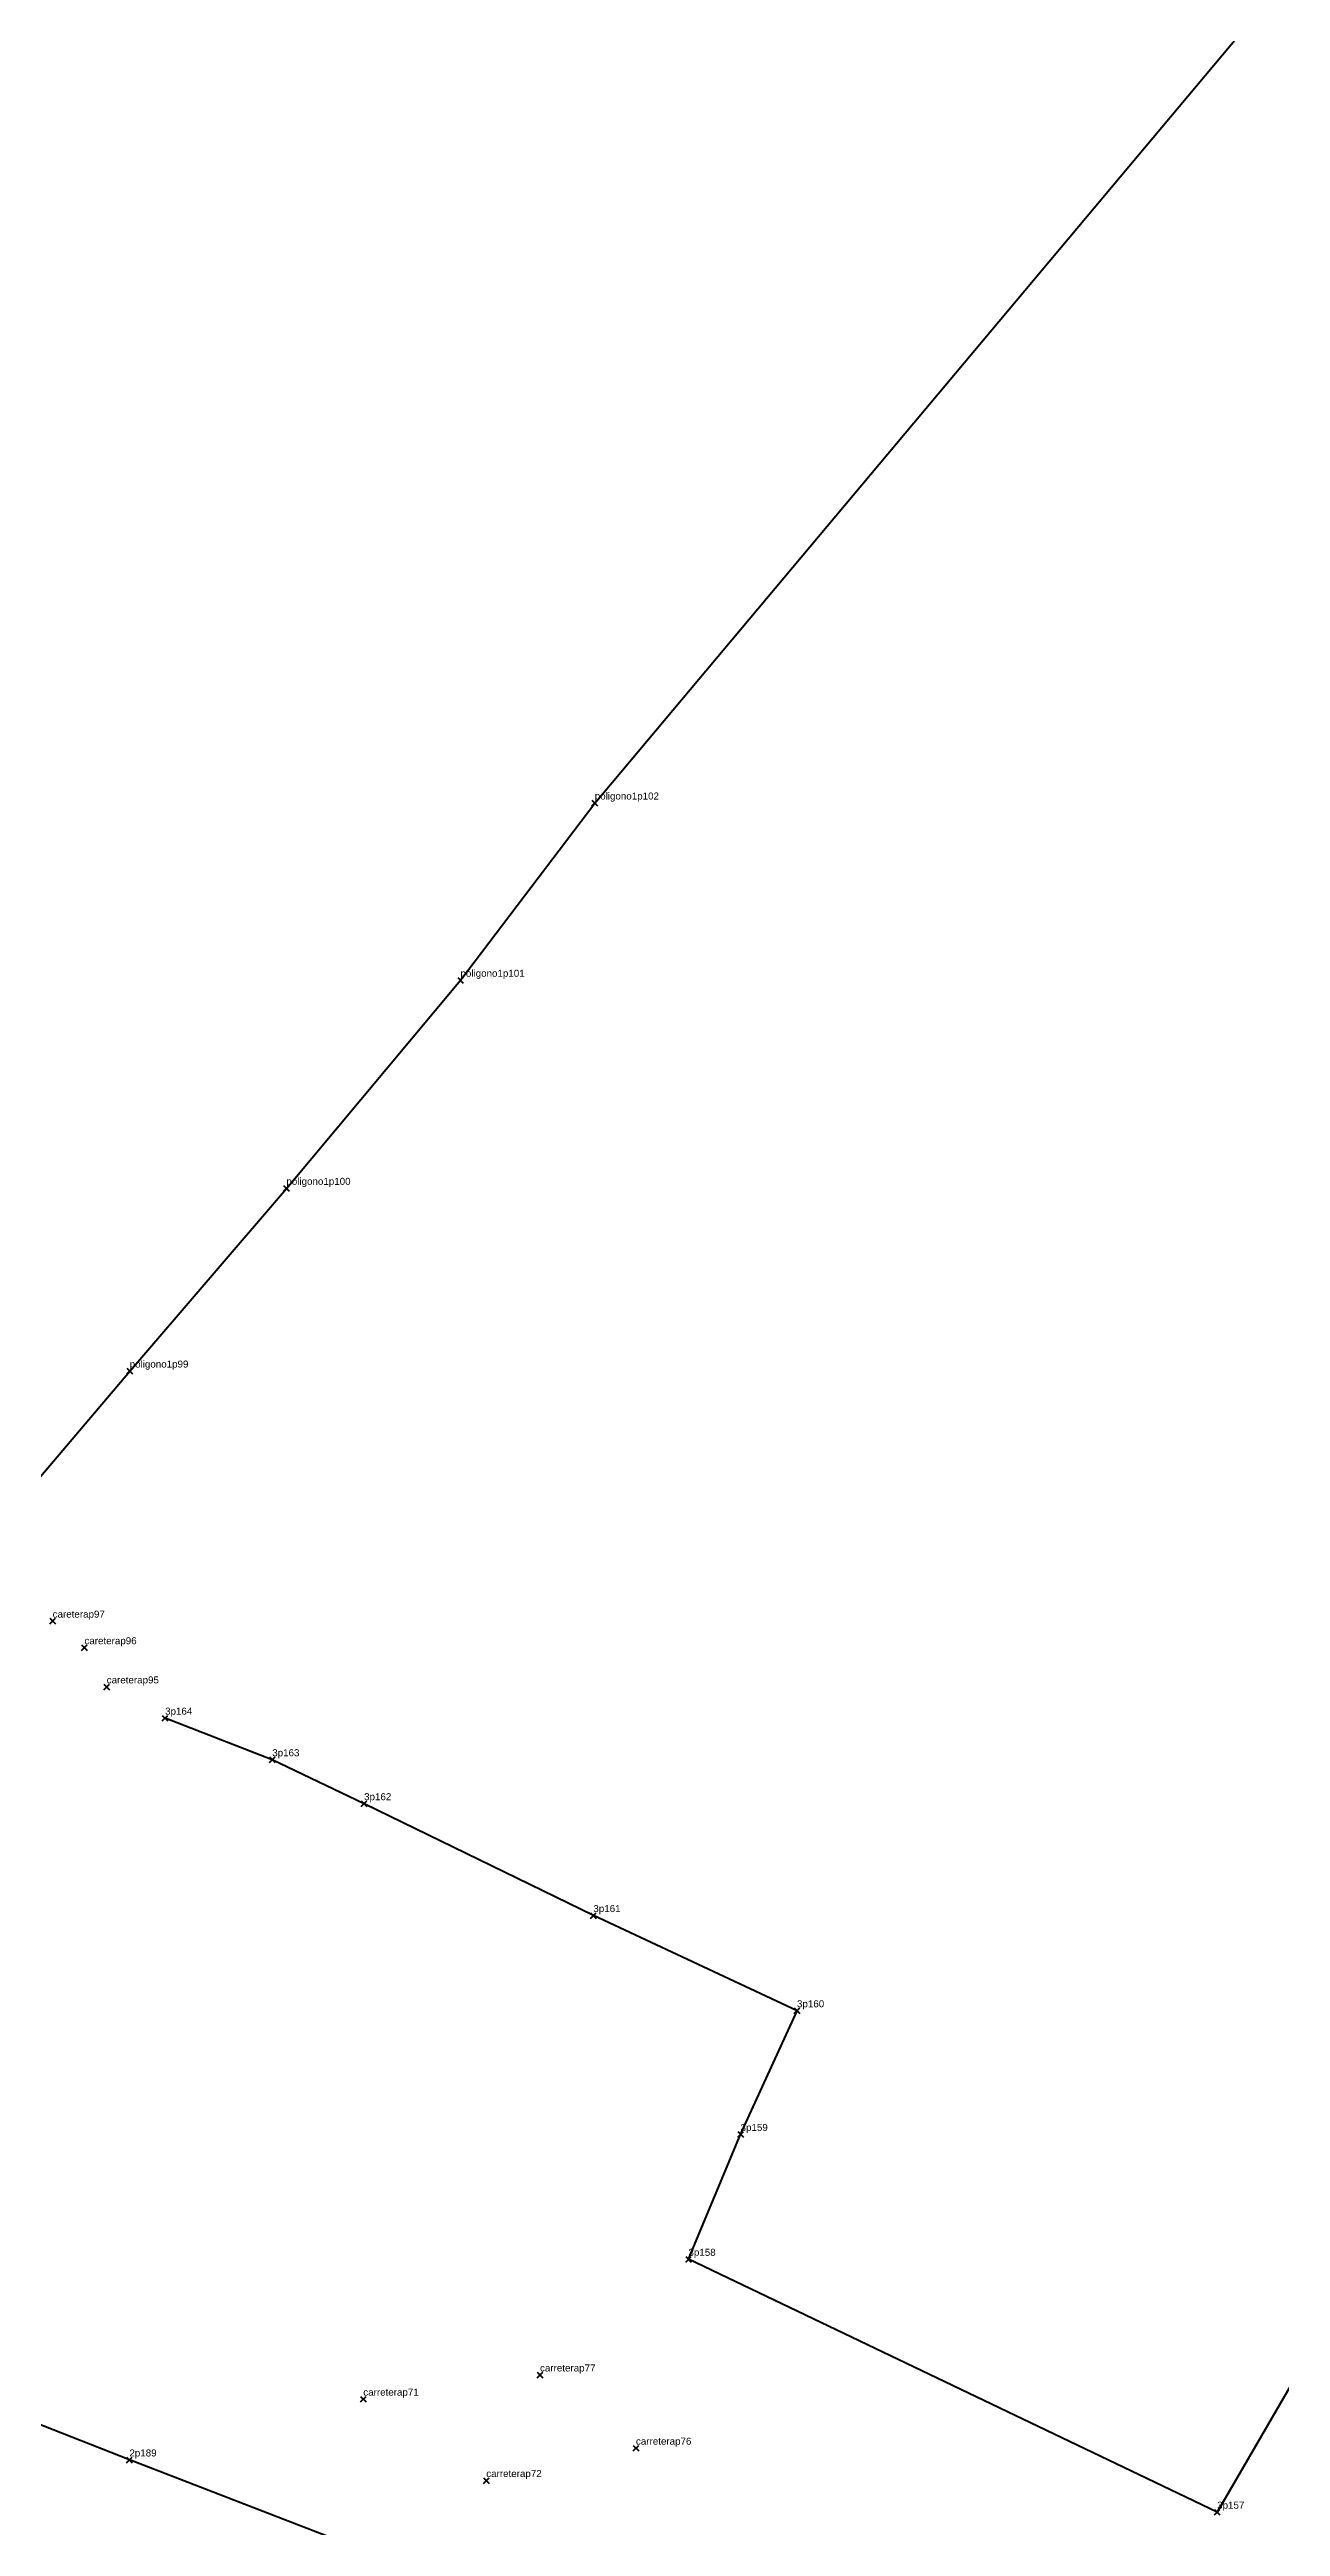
# Model space of a CAD drawing. Header units: millimetres. Extents: x 621039 to 621944, y 1339693 to 1340504.
# Drawn here: x 621472.5 to 621560.4, y 1339869 to 1340045.9 of the extents above; entities that cross this region are included whole.
import ezdxf

# ---------------------------------------------------------------- set-up
doc = ezdxf.new("R2010")
doc.units = ezdxf.units.MM
doc.header["$PDMODE"] = 3
doc.header["$PDSIZE"] = 0.2
for name, color, linetype, lineweight in [('Line', 250, 'CONTINUOUS', 100), ('Point', 5, 'CONTINUOUS', 100), ('Point_Name', 1, 'CONTINUOUS', 100)]:
    doc.layers.add(name, color=color, linetype=linetype, lineweight=lineweight)
doc.styles.get("Standard").update_dxf_attribs({"font": 'arial.ttf', "width": 0.65})

msp = doc.modelspace()

# ---------------------------------------------------------------- linework, layer by layer
at = {"layer": 'Line'}
for points in [[(621377.22, 1339936.78), (621393.33, 1339928.24), (621421.23, 1339912.36), (621436.7, 1339903.52), (621456.92, 1339924.19), (621466.36, 1339937.58), (621478.2, 1339951.53), (621489.39, 1339964.58), (621501.82, 1339979.44), (621511.41, 1339992.1), (621558.1, 1340047.75), (621628.69, 1340133.94), (621645.64, 1340153.87), (621648.71, 1340157.03), (621661.33, 1340169.36), (621671.37, 1340178.49), (621685.55, 1340189.81), (621697.08, 1340198.48), (621700.48, 1340201.58), (621710.68, 1340212.09), (621716, 1340222.01), (621720.14, 1340229.76), (621734.79, 1340255.96), (621746.58, 1340279.4)], [(621701.03, 1340101.2), (621660.43, 1340037.08), (621653.56, 1340025.52), (621597.67, 1339938.52), (621588.48, 1339923.36), (621566.36, 1339888.14), (621555.85, 1339870.03), (621518.1, 1339888.09), (621521.82, 1339897.01), (621525.85, 1339905.84), (621511.31, 1339912.64), (621494.94, 1339920.63), (621488.38, 1339923.77), (621480.73, 1339926.74)], [(621502.95, 1339864.2), (621478.18, 1339873.76), (621454.91, 1339882.91), (621451.3, 1339882.52)]]:
    msp.add_lwpolyline(points, dxfattribs=at)
at = {"layer": 'Point'}
for p in [(621511.41, 1339992.1, 34.32), (621501.82, 1339979.44, 33.93), (621489.39, 1339964.58, 34.1), (621478.2, 1339951.53, 34.67), (621472.7, 1339933.67, 34.61), (621474.97, 1339931.77, 34.69), (621476.56, 1339928.97, 34.62), (621480.73, 1339926.74, 35.09), (621488.38, 1339923.77, 34.81), (621494.94, 1339920.63, 34.86), (621511.31, 1339912.64, 34.9), (621525.85, 1339905.84, 34.39), (621521.82, 1339897.01, 34.52), (621518.1, 1339888.09, 34.82), (621507.5, 1339879.83, 35.73), (621494.88, 1339878.1, 35.36), (621514.35, 1339874.6, 35.71), (621478.18, 1339873.76, 34.61), (621503.66, 1339872.29, 35.32), (621555.85, 1339870.03, 34.73)]:
    msp.add_point(p, dxfattribs=at)

# ---------------------------------------------------------------- texts
at = {"layer": 'Point_Name'}
for s, p in [('poligono1p102', (621511.41, 1339992.35)), ('poligono1p101', (621501.82, 1339979.69)), ('poligono1p100', (621489.39, 1339964.83)), ('poligono1p99', (621478.2, 1339951.78)), ('careterap97', (621472.7, 1339933.92)), ('careterap96', (621474.97, 1339932.02)), ('careterap95', (621476.56, 1339929.22)), ('3p164', (621480.73, 1339926.99)), ('3p163', (621488.38, 1339924.02)), ('3p162', (621494.94, 1339920.88)), ('3p161', (621511.31, 1339912.89)), ('3p160', (621525.85, 1339906.09)), ('3p159', (621521.82, 1339897.26)), ('3p158', (621518.1, 1339888.34)), ('carreterap77', (621507.5, 1339880.08)), ('carreterap71', (621494.88, 1339878.35)), ('carreterap76', (621514.35, 1339874.85)), ('2p189', (621478.18, 1339874.01)), ('carreterap72', (621503.66, 1339872.54)), ('3p157', (621555.85, 1339870.28))]:
    msp.add_text(s, height=0.5, dxfattribs=at).set_placement(p)

doc.saveas('drawing.dxf')
